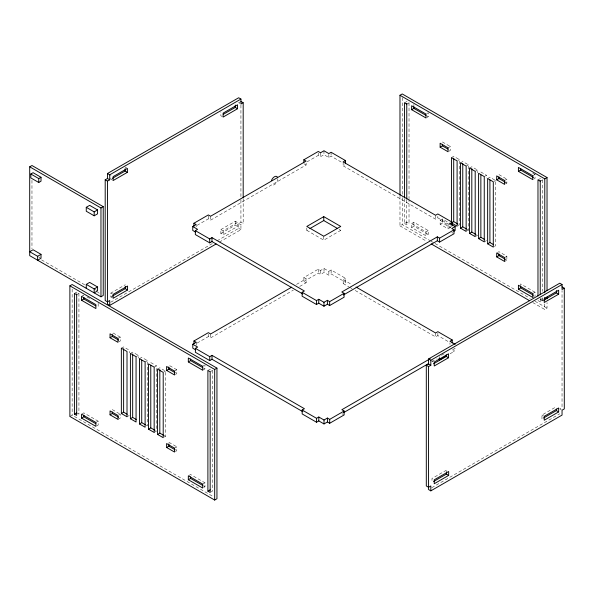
<?xml version="1.0" encoding="UTF-8"?>
<svg xmlns="http://www.w3.org/2000/svg" width="594" height="594" viewBox="0 0 594 594"><rect width="100%" height="100%" fill="white"/><g stroke="black" fill="none" stroke-linecap="round" stroke-linejoin="round"><path stroke-width="0.45" stroke-dasharray="2.97 2.23" d="M240.176 101.878L238.677 102.747L240.184 103.616M74.413 293.406L76.678 292.099L78.935 293.406L78.935 414.1L76.678 412.793M404.499 102.836L406.764 101.529L409.021 102.836L409.021 198.648M76.678 294.713L78.935 293.406M406.764 104.136L409.021 102.836M197.111 225.326L208.331 218.852L210.588 220.159L306.11 165.013L306.11 162.659M307.053 161.85L318.273 155.376L320.53 156.682L323.968 154.7L328.824 157.499L331.081 156.192L342.255 162.645M81.541 296.347L83.799 295.04L83.799 296.606M112.385 297.861L110.878 296.985L110.878 293.072L125.297 284.741M220.857 229.574L235.283 221.243L237.541 222.55L237.541 226.47L223.121 234.793L220.857 233.487L220.857 229.574L223.121 230.88L237.541 222.55M426.744 113.632L428.252 112.763L428.252 116.676L426.744 117.553M110.878 296.985L112.474 296.064M220.857 233.487L235.283 225.163L237.541 226.47M217.077 240.822L238.677 228.356L238.677 223.455L240.926 222.156L243.191 223.463L243.191 198.582M238.677 223.455L240.941 224.762L243.191 223.463M343.146 161.902L343.146 165.815L344.683 164.932M110.655 302.264L212.273 243.599M219.334 242.129L240.941 229.655L240.941 224.762M117.961 338.409L120.226 337.102L120.226 341.015L117.961 342.322M448.054 147.832L450.311 146.525L450.311 150.445L448.054 151.752M306.808 228.007L306.808 230.353L308.353 229.47M121.354 348.203L123.619 346.896L129.277 350.163L129.277 352.925M451.447 157.625L453.705 156.319L459.362 159.586L459.362 224.896L457.098 226.203M457.855 160.462L459.362 159.586M306.808 230.353L323.775 240.154L340.748 230.353L340.748 228.007M130.405 353.43L132.67 352.123L138.328 355.39L138.328 358.145M460.491 162.853L462.756 161.546L468.414 164.813L468.414 230.123L466.906 230.992M136.063 356.69L138.328 355.39M466.149 166.12L468.414 164.813M139.456 358.65L141.721 357.343L147.371 360.61L147.371 425.92L145.961 425.104M469.542 168.08L471.807 166.773L477.465 170.04L477.465 172.795M145.114 361.917L147.371 360.61M475.2 171.347L477.465 170.04M303.89 277.509L306.155 278.816L306.155 282.737L303.89 281.43L303.89 277.509L318.31 269.179L320.574 270.485L324.012 268.503L328.861 271.302L331.125 269.995L345.493 278.289L345.493 282.209L343.191 283.538L343.191 279.626L345.493 278.289M296.517 284.377L306.155 278.816M154.165 367.144L156.422 365.837L156.422 431.147L154.165 432.454M484.251 176.567L486.508 175.26L486.508 178.022M69.884 416.453L72.149 415.147L213.743 496.896M399.977 196.235L399.977 225.876L402.235 224.569L430.234 240.741M197.156 343.05L208.368 336.575L210.632 337.882L293.31 290.147M303.89 281.43L318.31 273.099L320.574 274.406L324.012 272.423L328.861 275.222L331.125 273.916L345.493 282.209M404.499 198.648L404.499 223.53L406.764 222.223L409.021 223.53L409.021 199.569M299.732 286.442L306.155 282.737M404.499 223.53L406.764 224.836L409.021 223.53M157.559 369.104L159.816 367.797L165.474 371.064L165.474 436.375L163.209 437.681M487.644 178.527L489.909 177.22L495.559 180.487L495.559 245.797L493.302 247.104M82.291 413.728L83.799 412.86L98.166 421.153L98.166 425.074L95.901 426.381M411.627 223.589L413.884 222.29L428.252 230.583L428.252 234.496L425.995 235.803L411.627 227.509L411.627 223.589L425.995 231.89L428.252 230.583M411.627 227.509L413.884 226.203L428.252 234.496M163.966 371.933L165.474 371.064M494.052 181.356L495.559 180.487M343.146 165.815L435.565 219.171L437.83 217.864L452.197 226.166M174.525 371.064L176.789 369.758L176.789 373.671L174.525 374.977M504.61 180.487L506.875 179.18L506.875 183.101L504.61 184.407M440.132 220.329L442.396 219.023L450.311 223.589L450.311 227.509L448.054 228.816L440.132 224.242L440.132 220.329L448.054 224.896L449.561 224.027M95.901 422.46L98.166 421.153M440.132 224.242L442.396 222.936L450.311 227.509M202.688 366.29L204.202 365.421M532.781 175.72L535.038 174.413L535.038 178.334L532.781 179.64M118.718 415.035L120.226 414.166L120.226 418.087L117.961 419.394M202.688 370.211L204.952 368.904L204.952 364.983M451.44 226.596L449.933 227.472L449.933 223.552M127.012 416.78L129.277 415.473M207.893 370.47L210.157 369.164L212.422 370.47L212.422 491.164L210.157 492.471M537.978 179.9L540.243 178.594L542.508 179.9L542.508 291.379M210.157 371.777L212.422 370.47M540.243 181.207L542.508 179.9M475.957 236.219L477.465 235.35L476.046 234.533M484.251 241.877L486.508 240.57M497.445 252.547L498.953 251.678L506.875 256.244L506.875 260.165L504.61 261.471M174.525 448.128L176.789 446.822L176.789 450.742L174.525 452.049M504.61 257.551L506.875 256.244M189.078 475.386L190.585 474.509L204.952 482.811L204.952 486.724L202.688 488.03M355.242 290.503L435.602 336.895L437.867 335.588L449.042 342.04M202.688 484.11L204.952 482.811M532.781 293.54L535.038 292.233L535.038 296.154M532.781 297.46L534.288 296.584M441.498 355.271L444.668 353.437M431.756 361.739L436.568 358.954M455.19 348.203L451.796 350.163L454.054 351.47L454.054 348.336M450.052 353.786L454.054 351.47M542.508 300.594L540.243 299.287L537.978 300.594L540.243 301.901L542.508 300.594L542.508 297.832M532.766 302.546L544.772 309.474L547.029 308.167L547.029 302.613M446.406 470.181L431.986 478.512L431.986 482.425M541.966 418.926L541.966 415.013L556.392 406.682M431.764 487.704L559.786 413.788M532.647 173.032L535.038 174.413M426.655 115.756L428.252 116.676M442.396 141.951L450.311 146.525M498.953 174.606L506.875 179.18M505.294 182.187L506.875 183.101M480.858 172L486.508 175.26M466.995 229.306L468.414 230.123M505.294 259.251L506.875 260.165M451.752 232.44L453.259 233.316M535.038 292.233L520.671 283.939L520.671 286.293M222.364 116.632L220.857 115.756L220.857 111.821M303.846 163.706L306.11 165.013M431.036 241.201L434.236 243.05M435.038 243.51L530.234 298.47M535.031 301.24L547.029 308.167M399.977 225.876L426.373 241.119M339.204 229.47L340.748 230.353M343.191 279.626L351.225 284.259M343.191 283.538L348.812 286.791M349.621 287.251L352.027 288.647M561.293 409.763L559.786 408.895L562.035 407.595L562.035 290.57M238.677 228.356L240.941 229.655M125.141 167.085L126.656 167.953M541.966 415.013L543.473 415.882M431.986 360.758L433.494 361.635M112.385 180.116L110.878 179.24L110.878 175.319M341.854 413.639L343.362 414.508M110.878 293.072L112.385 293.941M38.64 256.883L40.221 257.796M95.196 289.538L96.777 290.451M41.573 259.882L85.61 285.313M97.624 292.248L99.228 293.169M86.991 296.881L90.184 298.723M203.356 367.983L204.952 368.904M120.226 337.102L112.311 332.529L112.311 334.882M176.789 369.758L168.867 365.184L168.867 367.538M150.772 362.57L156.422 365.837M164.063 435.558L165.474 436.375M112.311 409.593L120.226 414.166M168.867 442.248L176.789 446.822M203.356 485.803L204.952 486.724M544.772 303.92L544.772 309.474M541.966 298.047L541.966 301.195M540.243 298.21L540.243 301.901M449.977 342.842L449.977 344.409M448.054 224.896L448.054 228.816M442.396 219.023L442.396 222.936M439.634 356.667L439.634 358.234M437.83 216.298L437.83 217.864M437.867 333.241L437.867 335.588M435.565 215.258L435.565 219.171M435.602 332.982L435.602 336.895M425.995 231.89L425.995 235.803M413.884 104.462L413.884 106.036M413.884 222.29L413.884 226.203M406.764 199.955L406.764 224.836M402.235 97.654L402.235 196.777M402.235 197.705L402.235 224.569M331.125 269.995L331.125 273.916M331.081 152.272L331.081 156.192M328.824 154.366L328.824 157.499M328.861 271.302L328.861 275.222M323.968 150.779L323.968 154.7M324.012 268.503L324.012 272.423M323.775 236.234L323.775 240.154M320.53 152.762L320.53 156.682M320.574 270.485L320.574 274.406M318.273 153.022L318.273 155.376M318.31 269.179L318.31 273.099M240.926 105.131L240.926 199.124M240.926 200.044L240.926 222.156M235.283 221.243L235.283 225.163M223.121 230.88L223.121 234.793M210.588 216.238L210.588 220.159M210.632 333.962L210.632 337.882M208.368 334.222L208.368 336.575M208.331 215.719L208.331 218.852M196.168 225.349L196.168 226.915M196.213 342.285L196.213 345.426M98.166 303.334L98.166 307.254M72.149 289.159L72.149 415.147M31.965 180.316L31.965 248.782M277.844 178.727A4.804 2.77 -60 0 1 275.326 183.962A4.804 2.77 -60 0 1 271.503 184.34"/><path stroke-width="0.89" d="M29.7 166.817L31.965 165.511L103.23 206.66L103.23 295.478L100.965 296.785L29.7 255.643L29.7 166.817L100.965 207.967L103.23 206.66M30.829 174.005L33.093 172.698L41.016 177.272L41.016 181.185L38.751 182.492L30.829 177.925L30.829 174.005L38.751 178.579L41.016 177.272M105.197 179.811L107.455 181.118L107.455 304.113L109.719 305.42L109.719 300.519L107.455 301.826L105.197 300.519L105.197 179.811L107.455 178.504L107.455 173.522L238.677 97.758L240.941 99.064L240.941 104.054L243.191 102.755L243.191 197.661M107.455 173.522L109.719 174.822L240.941 99.064M107.455 181.118L109.719 179.811L109.719 174.822M112.459 178.326L125.141 171.005L127.406 172.312L127.406 168.392L113.135 176.626L113.135 180.546L127.406 172.312M223.262 114.367L235.283 107.432L237.541 108.739L237.541 104.804L223.121 113.127L223.121 117.063L237.541 108.739M86.264 207.313L89.657 205.353L97.572 209.927L97.572 213.84L94.179 215.8L86.264 211.234L86.264 207.313L94.179 211.88L97.572 209.927M37.615 256.296L41.016 254.336L41.016 258.256L37.615 260.217L37.615 256.296L29.7 251.722L33.093 249.762L41.016 254.336M69.884 285.833L72.149 284.526L216.944 368.124L216.944 498.745L214.679 500.051L69.884 416.453L69.884 285.833L214.679 369.431L216.944 368.124M399.977 195.307L399.977 95.255L402.235 93.949L547.029 177.547L547.029 290.57M86.264 284.377L89.657 282.417L97.572 286.991L97.572 290.912L94.179 292.872L94.179 288.951L86.264 284.377L86.264 288.298M193.904 226.396L193.904 223.255L208.331 214.931L210.588 216.238L306.11 161.093L303.846 159.786L303.846 162.14M303.846 159.786L318.273 151.455L320.53 152.762L323.968 150.779L328.824 153.579L331.081 152.272L345.448 160.566L345.448 163.706M195.523 232.054L192.753 230.457L192.753 226.537L196.168 224.562L193.904 223.255M94.179 288.951L97.572 286.991M302.777 293.978L211.969 241.55L209.704 242.857L195.337 234.563L195.337 230.643L197.602 229.336L192.753 226.537M81.541 300.267L95.901 308.561L95.901 304.64L81.541 296.347L81.541 300.267L83.799 298.96L95.775 305.873M411.627 109.69L425.995 117.983L425.995 114.063L411.627 105.769L411.627 109.69L413.884 108.383L425.861 115.295M195.337 230.643L209.704 238.937L211.969 237.63L304.388 290.993L302.123 292.293L302.123 296.213L316.491 304.507L318.755 303.2L323.968 306.214L327.391 304.239L329.648 305.546L344.075 297.223L344.075 293.302L341.81 291.996L437.333 236.85L439.59 238.157L454.016 229.833L454.016 233.746L439.59 242.077L437.333 240.77L343.414 294.988M345.448 160.566L343.146 161.902L435.565 215.258L437.83 213.951L452.197 222.245L452.197 225.378M112.474 296.064L125.297 288.662L127.562 289.969L127.562 286.048L113.135 294.379L113.135 298.292L127.562 289.969M109.719 305.42L216.134 243.978M110.046 337.756L117.961 342.322L117.961 338.409L110.046 333.835L110.046 337.756L112.311 336.449L118.644 340.102M440.132 147.178L448.054 151.752L448.054 147.832L440.132 143.258L440.132 147.178L442.396 145.872L447.935 149.072M323.775 216.639L306.808 226.44L323.775 236.234L340.748 226.44L323.775 216.639L323.775 220.56L309.89 228.579M193.948 343.332L193.948 340.978L208.368 332.655L210.632 333.962L291.706 287.154M195.567 349.777L192.79 348.181L192.79 344.26L196.213 342.285L193.948 340.978M76.678 294.713L74.413 293.406L74.413 414.1L76.678 412.793M302.821 411.701L212.013 359.273L209.749 360.58L195.381 352.287L195.381 348.366L197.646 347.059L192.79 344.26M81.541 418.087L95.901 426.381L95.901 422.46L81.541 414.166L81.541 418.087L83.799 416.78L95.775 423.693M166.602 370.411L174.525 374.977L174.525 371.064L166.602 366.491L166.602 370.411L168.867 369.104L175.2 372.757M496.695 179.834L504.61 184.407L504.61 180.487L496.695 175.913L496.695 179.834L498.953 178.527L505.294 182.187M188.328 361.917L202.688 370.211L202.688 366.29L188.328 357.996L188.328 361.917L190.585 360.61L202.561 367.523M518.414 171.339L532.781 179.64L532.781 175.72L518.414 167.426L518.414 171.339L520.671 170.04L533.442 177.413M195.381 348.366L209.749 356.66L212.013 355.353L304.425 408.717L302.168 410.016L302.168 413.936L316.535 422.23L318.8 420.923L324.012 423.938L327.428 421.963L329.692 423.27L344.119 414.946L344.119 411.026L341.854 409.719L430.145 358.746M110.046 414.82L117.961 419.394L117.961 415.473L110.046 410.899L110.046 414.82L112.311 413.513L118.644 417.174M302.123 292.293L316.491 300.594L318.755 299.287L323.968 302.294L327.391 300.326L329.648 301.633L344.075 293.302M452.197 222.245L449.933 223.552L455.145 226.559L455.145 230.479L453.786 231.266M121.354 413.513L127.012 416.78L127.012 351.47L121.354 348.203L121.354 413.513L123.619 412.206L127.153 414.248M457.952 224.079L453.705 221.636L451.447 222.936L457.098 226.203L457.098 160.892L451.447 157.625L451.447 222.022M455.145 226.559L451.752 228.527L454.016 229.833M399.977 95.255L544.772 178.853L547.029 177.547M130.405 418.74L136.063 422L136.063 356.69L130.405 353.43L130.405 418.74L132.67 417.434L136.204 419.475M460.491 228.163L466.149 231.43L466.149 166.12L460.491 162.853L460.491 228.163L462.756 226.856L466.29 228.898M139.456 423.96L145.114 427.227L145.114 361.917L139.456 358.65L139.456 423.96L141.721 422.653L145.255 424.695M469.542 233.39L475.2 236.657L475.2 171.347L469.542 168.08L469.542 233.39L471.807 232.083L475.341 234.125M148.507 429.187L154.165 432.454L154.165 367.144L148.507 363.877L148.507 429.187L150.772 427.88L155.012 430.331M478.593 238.61L484.251 241.877L484.251 176.567L478.593 173.3L478.593 238.61L480.858 237.31L484.392 239.345M157.559 434.414L163.209 437.681L163.209 372.364L157.559 369.104L157.559 434.414L159.816 433.108L163.35 435.15M487.644 243.837L493.302 247.104L493.302 181.794L487.644 178.527L487.644 243.837L489.909 242.53L493.443 244.572M166.602 447.475L174.525 452.049L174.525 448.128L166.602 443.555L166.602 447.475L168.867 446.168L175.2 449.829M496.695 256.898L504.61 261.471L504.61 257.551L496.695 252.985L496.695 256.898L498.953 255.591L505.294 259.251M188.328 479.737L202.688 488.03L202.688 484.11L188.328 475.816L188.328 479.737L190.585 478.43L202.561 485.343M518.414 289.167L532.781 297.46L532.781 293.54L518.414 285.246L518.414 289.167L520.671 287.86L533.442 295.233M302.168 410.016L316.535 418.317L318.8 417.01L324.012 420.017L327.428 418.05L329.692 419.357L344.119 411.026M452.234 343.102L452.234 339.968L449.977 341.275L455.19 344.282M562.05 284.504L430.828 360.261L430.828 365.251L428.564 363.944L428.564 358.962L559.786 283.197L562.05 284.504L562.05 289.493L564.3 288.194L564.3 408.902L562.05 410.202L562.05 415.095L430.828 490.859L428.564 489.553L428.564 366.557L426.306 365.251L426.306 485.959L428.564 487.266L430.828 485.959L430.828 490.859M343.458 412.711L428.541 363.587M207.893 491.164L210.157 492.471L210.157 371.777L207.893 370.47L207.893 491.164L210.157 489.864M426.306 365.251L428.564 363.944M438.127 358.925L439.634 359.801L446.042 356.096M428.564 366.557L430.828 365.251M433.568 363.766L446.25 356.445L448.515 357.751L448.515 353.831L434.244 362.065L434.244 365.986L448.515 357.751M543.569 300.274L556.392 292.872L558.65 294.178L558.65 290.243L544.23 298.567L544.23 302.502L558.65 294.178M433.583 481.504L446.406 474.101L448.67 475.408L448.67 471.488L434.244 479.811L434.244 483.731L448.67 475.408M543.569 418.005L556.392 410.603L558.65 411.909L558.65 407.989L544.23 416.32L544.23 420.233L558.65 411.909M406.764 104.136L404.499 102.836L404.499 197.728M540.243 181.207L537.978 179.9L537.978 295.983M240.926 101.448L243.191 102.755M562.035 286.887L564.3 288.194M431.17 243.889L529.573 300.698M323.775 220.56L337.659 228.579M452.234 339.968L437.867 331.675L435.602 332.982L356.044 287.043M428.564 358.962L430.828 360.261M107.455 178.504L109.719 179.811M74.413 414.1L76.678 415.406L76.678 293.941M556.392 290.511L556.392 292.872M556.392 409.036L556.392 410.603M547.029 297.052L547.029 298.908M544.772 178.853L544.772 292.797M544.772 297.431L544.772 300.208M540.243 180.435L540.243 294.683M520.671 168.466L520.671 170.04M520.671 286.293L520.671 287.86M498.953 176.96L498.953 178.527M498.953 254.024L498.953 255.591M489.909 179.982L489.909 242.53M480.858 174.755L480.858 237.31M471.807 168.614L471.807 232.083M462.756 163.387L462.756 226.856M453.705 158.16L453.705 221.636M446.406 471.747L446.406 474.101M446.25 354.878L446.25 356.445M442.396 144.305L442.396 145.872M439.59 238.157L439.59 242.077M439.634 358.234L439.634 359.801M437.333 236.85L437.333 240.77M413.884 106.816L413.884 108.383M406.764 103.371L406.764 199.035M329.648 301.633L329.648 305.546M329.692 419.357L329.692 423.27M327.428 418.05L327.428 421.963M327.391 300.326L327.391 304.239M323.968 302.294L323.968 306.214M324.012 420.017L324.012 423.938M318.755 299.287L318.755 303.2M318.8 417.01L318.8 420.923M316.535 418.317L316.535 422.23M316.491 300.594L316.491 304.507M235.283 105.071L235.283 107.432M214.679 369.431L214.679 500.051M211.969 237.63L211.969 241.55M212.013 355.353L212.013 359.273M209.749 356.66L209.749 360.58M209.704 238.937L209.704 242.857M190.585 359.043L190.585 360.61M190.585 476.863L190.585 478.43M168.867 367.538L168.867 369.104M168.867 443.815L168.867 446.168M159.816 369.639L159.816 433.108M150.772 365.332L150.772 427.88M141.721 360.105L141.721 422.653M132.67 353.957L132.67 417.434M125.297 286.308L125.297 288.662M125.141 168.651L125.141 171.005M123.619 348.737L123.619 412.206M112.311 334.882L112.311 336.449M112.311 411.946L112.311 413.513M100.965 207.967L100.965 296.785M94.179 211.88L94.179 215.8M83.799 297.394L83.799 298.96M83.799 415.213L83.799 416.78M38.751 178.579L38.751 182.492M271.503 180.42A4.804 2.77 -60 0 1 274.591 176.685A4.804 2.77 -60 0 1 277.524 177.25"/></g></svg>
